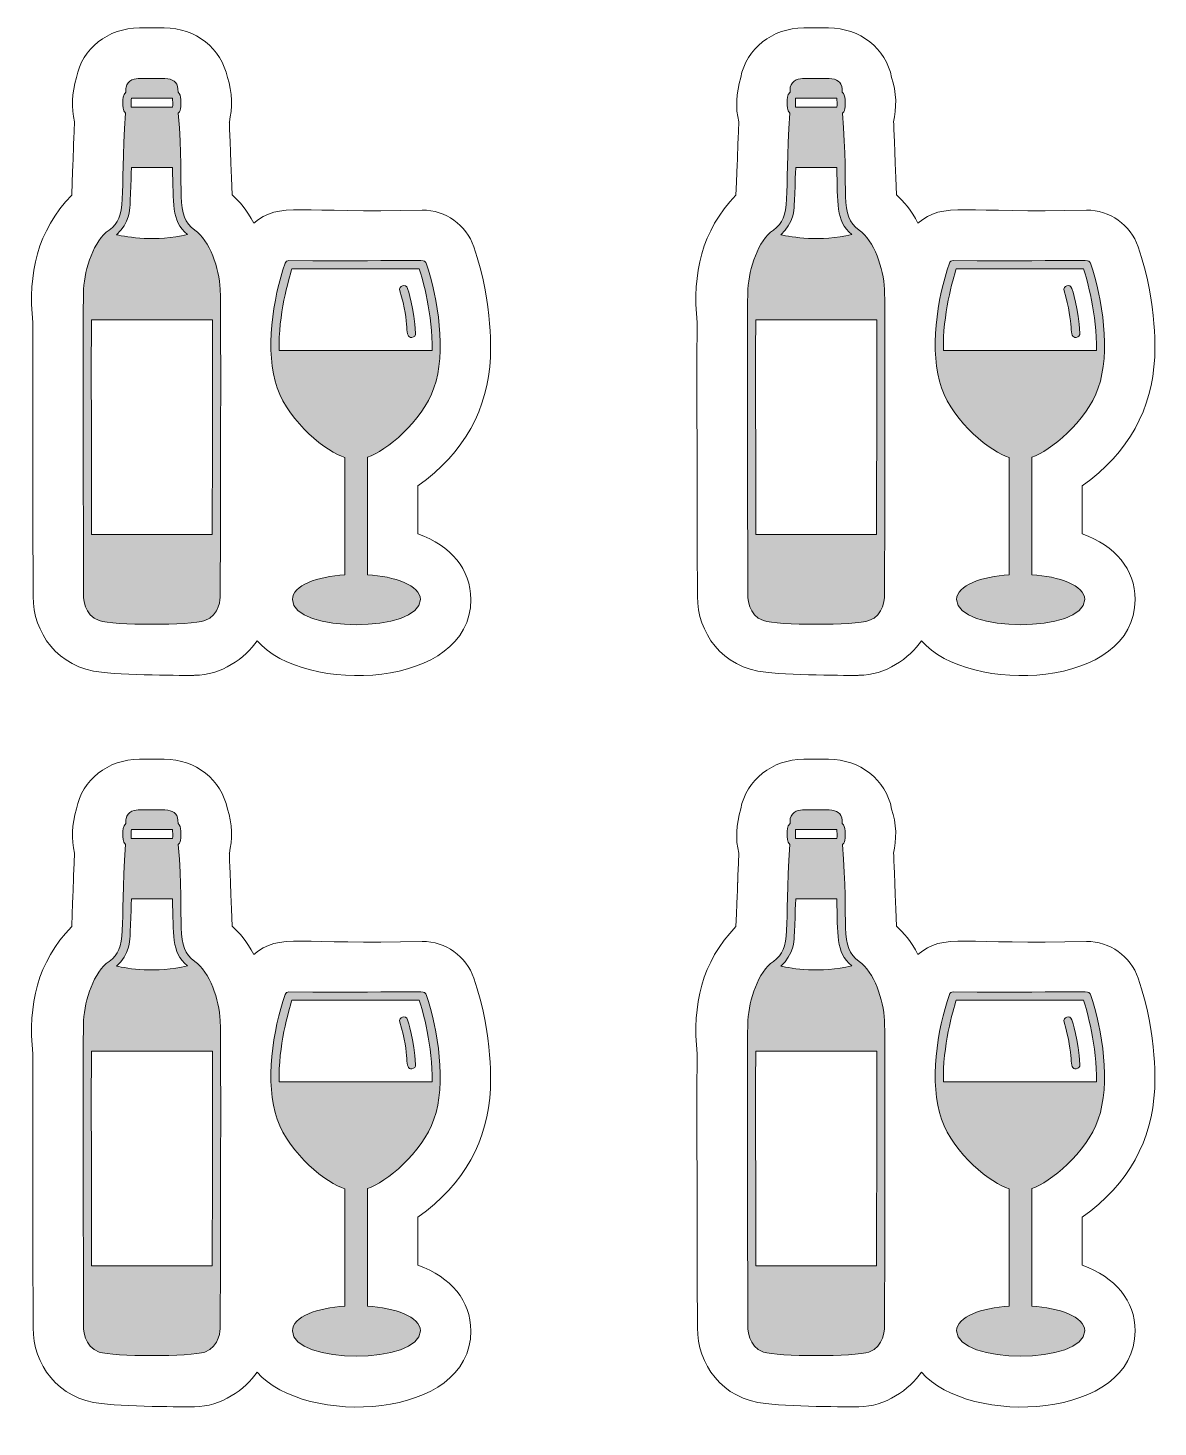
# Model space of a CAD drawing. Header units: inches. Extents: x -26 to -12.9, y -15.4 to -9.4.
# Drawn here: x -15.79 to -12.913, y -13.2 to -9.639 of the extents above; entities that cross this region are included whole.
import ezdxf

# ---------------------------------------------------------------- set-up
doc = ezdxf.new("R2010")
doc.units = ezdxf.units.IN
doc.header["$MEASUREMENT"] = 0
doc.layers.add('_U+0421_U+043B_U+043E_U+0439 1', color=7, linetype='Continuous')

msp = doc.modelspace()

# ---------------------------------------------------------------- hatches: boundary and pattern name
at = {"layer": '_U+0421_U+043B_U+043E_U+0439 1', "true_color": 0xffffff}
h = msp.add_hatch(color=7, dxfattribs=at)
h.dxf.hatch_style = 2
edge = h.paths.add_edge_path()
edge.add_spline(control_points=[(-15.6282, -10.9281), (-15.6286, -10.7625), (-15.6291, -10.5089), (-15.6286, -10.3813), (-15.6286, -10.3813), (-15.3206, -10.3813), (-15.3206, -10.3813), (-15.3206, -10.4026), (-15.3198, -10.4678), (-15.321, -10.9281), (-15.321, -10.9281), (-15.6282, -10.9281), (-15.6282, -10.9281)], knot_values=[0, 0, 0, 0, 1, 1, 1, 2, 2, 2, 3, 3, 3, 4, 4, 4, 4], degree=3, periodic=1)
edge = h.paths.add_edge_path()
edge.add_spline(control_points=[(-15.5274, -9.8398), (-15.528, -9.8368), (-15.5276, -9.8191), (-15.5269, -9.8173), (-15.5269, -9.8173), (-15.4223, -9.8173), (-15.4223, -9.8173), (-15.4216, -9.8191), (-15.4211, -9.8367), (-15.4218, -9.8398), (-15.4218, -9.8398), (-15.5274, -9.8398), (-15.5274, -9.8398)], knot_values=[0, 0, 0, 0, 1, 1, 1, 2, 2, 2, 3, 3, 3, 4, 4, 4, 4], degree=3, periodic=1)
edge = h.paths.add_edge_path()
edge.add_spline(control_points=[(-15.3006, -10.3034), (-15.3034, -10.2505), (-15.327, -10.1797), (-15.3653, -10.1529), (-15.4175, -10.1162), (-15.391, -10.0607), (-15.4073, -9.8556), (-15.3985, -9.8475), (-15.4009, -9.8317), (-15.4009, -9.821), (-15.4009, -9.8116), (-15.4042, -9.8055), (-15.408, -9.8017), (-15.4061, -9.7558), (-15.4482, -9.7691), (-15.5044, -9.7671), (-15.5163, -9.7664), (-15.537, -9.7705), (-15.5405, -9.7893), (-15.5413, -9.793), (-15.5413, -9.7978), (-15.5411, -9.8017), (-15.549, -9.8094), (-15.5481, -9.8194), (-15.5484, -9.8276), (-15.5487, -9.8364), (-15.5491, -9.8487), (-15.5419, -9.8555), (-15.5571, -10.0762), (-15.5341, -10.1179), (-15.5837, -10.1529), (-15.6221, -10.1797), (-15.6457, -10.2505), (-15.6485, -10.3034), (-15.651, -10.3507), (-15.6486, -11.056), (-15.6485, -11.086), (-15.6485, -11.0879), (-15.6481, -11.1338), (-15.609, -11.1472), (-15.5914, -11.1533), (-15.5329, -11.1564), (-15.4745, -11.1564), (-15.4161, -11.1564), (-15.3577, -11.1533), (-15.3402, -11.1472), (-15.301, -11.1338), (-15.3006, -11.0879), (-15.3006, -11.086), (-15.3006, -11.086), (-15.3003, -11.0209), (-15.3002, -10.9281), (-15.3, -10.8858), (-15.2984, -10.3438), (-15.3006, -10.3034)], knot_values=[0, 0, 0, 0, 0.013889, 0.013889, 0.013889, 0.027778, 0.027778, 0.027778, 0.041667, 0.041667, 0.041667, 0.055556, 0.055556, 0.055556, 0.069444, 0.069444, 0.069444, 0.083333, 0.083333, 0.083333, 0.097222, 0.097222, 0.097222, 0.111111, 0.111111, 0.111111, 0.125, 0.125, 0.125, 0.138889, 0.138889, 0.138889, 0.152778, 0.152778, 0.152778, 0.166667, 0.166667, 0.166667, 0.180556, 0.180556, 0.180556, 0.194444, 0.194444, 0.194444, 0.208333, 0.208333, 0.208333, 0.222222, 0.222222, 0.222222, 0.236111, 0.236111, 0.236111, 0.25, 0.25, 0.25, 0.25], degree=3, periodic=0)
edge.add_line((-15.3006, -10.3034), (-15.3006, -10.3034))
edge = h.paths.add_edge_path()
edge.add_spline(control_points=[(-15.5305, -10.0943), (-15.5305, -10.0929), (-15.5264, -9.9869), (-15.5267, -9.9936), (-15.5267, -9.9936), (-15.4224, -9.9936), (-15.4224, -9.9936), (-15.4188, -10.0846), (-15.4264, -10.1287), (-15.3842, -10.1645), (-15.4645, -10.1837), (-15.5367, -10.1712), (-15.565, -10.1647), (-15.5317, -10.1364), (-15.5305, -10.096), (-15.5305, -10.0943)], knot_values=[0, 0, 0, 0, 0.013889, 0.013889, 0.013889, 0.027778, 0.027778, 0.027778, 0.041667, 0.041667, 0.041667, 0.055556, 0.055556, 0.055556, 0.069444, 0.069444, 0.069444, 0.069444], degree=3, periodic=0)
edge.add_line((-15.5305, -10.0943), (-15.5305, -10.0943))
edge = h.paths.add_edge_path()
edge.add_spline(control_points=[(-14.7763, -10.2375), (-14.7809, -10.2241), (-14.7785, -10.2334), (-15.1256, -10.2305), (-15.1301, -10.2305), (-15.134, -10.2334), (-15.1355, -10.2375), (-15.1661, -10.3256), (-15.1881, -10.4635), (-15.1554, -10.5549), (-15.124, -10.6437), (-15.0288, -10.7184), (-14.9831, -10.7318), (-14.9831, -10.7318), (-14.9831, -11.0303), (-14.9831, -11.0303), (-15.0523, -11.0351), (-15.1169, -11.0569), (-15.1169, -11.0936), (-15.1169, -11.1789), (-14.791, -11.1789), (-14.791, -11.0936), (-14.791, -11.0568), (-14.8563, -11.0349), (-14.9259, -11.0302), (-14.9259, -11.0302), (-14.9259, -10.731), (-14.9259, -10.731), (-14.8784, -10.7155), (-14.7869, -10.641), (-14.7565, -10.5549), (-14.7245, -10.4651), (-14.7453, -10.3265), (-14.7763, -10.2375)], knot_values=[0, 0, 0, 0, 0.013889, 0.013889, 0.013889, 0.027778, 0.027778, 0.027778, 0.041667, 0.041667, 0.041667, 0.055556, 0.055556, 0.055556, 0.069444, 0.069444, 0.069444, 0.083333, 0.083333, 0.083333, 0.097222, 0.097222, 0.097222, 0.111111, 0.111111, 0.111111, 0.125, 0.125, 0.125, 0.138889, 0.138889, 0.138889, 0.152778, 0.152778, 0.152778, 0.152778], degree=3, periodic=0)
edge.add_line((-14.7763, -10.2375), (-14.7763, -10.2375))
edge = h.paths.add_edge_path()
edge.add_spline(control_points=[(-15.1181, -10.2514), (-15.1181, -10.2514), (-14.7937, -10.2514), (-14.7937, -10.2514), (-14.7856, -10.2771), (-14.7587, -10.3697), (-14.7613, -10.4592), (-14.7613, -10.4592), (-15.1506, -10.4592), (-15.1506, -10.4592), (-15.153, -10.3697), (-15.1262, -10.2771), (-15.1181, -10.2514)], knot_values=[0, 0, 0, 0, 0.013889, 0.013889, 0.013889, 0.027778, 0.027778, 0.027778, 0.041667, 0.041667, 0.041667, 0.055556, 0.055556, 0.055556, 0.055556], degree=3, periodic=0)
edge.add_line((-15.1181, -10.2514), (-15.1181, -10.2514))
edge = h.paths.add_edge_path()
edge.add_spline(control_points=[(-14.8127, -10.4262), (-14.8336, -10.4279), (-14.8161, -10.3945), (-14.8435, -10.3076), (-14.8476, -10.2944), (-14.8278, -10.2882), (-14.8236, -10.3013), (-14.823, -10.3035), (-14.8072, -10.354), (-14.803, -10.4151), (-14.8026, -10.4208), (-14.8069, -10.4258), (-14.8127, -10.4262)], knot_values=[0, 0, 0, 0, 0.013889, 0.013889, 0.013889, 0.027778, 0.027778, 0.027778, 0.041667, 0.041667, 0.041667, 0.055556, 0.055556, 0.055556, 0.055556], degree=3, periodic=0)
edge.add_line((-14.8127, -10.4262), (-14.8127, -10.4262))
h = msp.add_hatch(color=7, dxfattribs=at)
h.dxf.hatch_style = 2
edge = h.paths.add_edge_path()
edge.add_spline(control_points=[(-13.9368, -10.9281), (-13.9372, -10.7625), (-13.9377, -10.5089), (-13.9372, -10.3813), (-13.9372, -10.3813), (-13.6292, -10.3813), (-13.6292, -10.3813), (-13.6292, -10.4026), (-13.6284, -10.4678), (-13.6296, -10.9281), (-13.6296, -10.9281), (-13.9368, -10.9281), (-13.9368, -10.9281)], knot_values=[0, 0, 0, 0, 1, 1, 1, 2, 2, 2, 3, 3, 3, 4, 4, 4, 4], degree=3, periodic=1)
edge = h.paths.add_edge_path()
edge.add_spline(control_points=[(-13.836, -9.8398), (-13.8366, -9.8368), (-13.8362, -9.8191), (-13.8355, -9.8173), (-13.8355, -9.8173), (-13.7309, -9.8173), (-13.7309, -9.8173), (-13.7302, -9.8191), (-13.7298, -9.8367), (-13.7304, -9.8398), (-13.7304, -9.8398), (-13.836, -9.8398), (-13.836, -9.8398)], knot_values=[0, 0, 0, 0, 1, 1, 1, 2, 2, 2, 3, 3, 3, 4, 4, 4, 4], degree=3, periodic=1)
edge = h.paths.add_edge_path()
edge.add_spline(control_points=[(-13.6092, -10.3034), (-13.612, -10.2505), (-13.6356, -10.1797), (-13.6739, -10.1529), (-13.7261, -10.1162), (-13.6996, -10.0607), (-13.7159, -9.8556), (-13.7072, -9.8475), (-13.7095, -9.8317), (-13.7095, -9.821), (-13.7095, -9.8116), (-13.7128, -9.8055), (-13.7167, -9.8017), (-13.7148, -9.7558), (-13.7569, -9.7691), (-13.8131, -9.7671), (-13.8249, -9.7664), (-13.8457, -9.7705), (-13.8492, -9.7893), (-13.8499, -9.793), (-13.8499, -9.7978), (-13.8497, -9.8017), (-13.8576, -9.8094), (-13.8567, -9.8194), (-13.857, -9.8276), (-13.8573, -9.8364), (-13.8578, -9.8487), (-13.8505, -9.8555), (-13.8658, -10.0762), (-13.8428, -10.1179), (-13.8923, -10.1529), (-13.9307, -10.1797), (-13.9544, -10.2505), (-13.9571, -10.3034), (-13.9596, -10.3507), (-13.9573, -11.056), (-13.9572, -11.086), (-13.9572, -11.0879), (-13.9567, -11.1338), (-13.9176, -11.1472), (-13.9, -11.1533), (-13.8415, -11.1564), (-13.7831, -11.1564), (-13.7247, -11.1564), (-13.6663, -11.1533), (-13.6488, -11.1472), (-13.6097, -11.1338), (-13.6092, -11.0879), (-13.6092, -11.086), (-13.6092, -11.086), (-13.6089, -11.0209), (-13.6088, -10.9281), (-13.6087, -10.8858), (-13.6071, -10.3438), (-13.6092, -10.3034)], knot_values=[0, 0, 0, 0, 0.013889, 0.013889, 0.013889, 0.027778, 0.027778, 0.027778, 0.041667, 0.041667, 0.041667, 0.055556, 0.055556, 0.055556, 0.069444, 0.069444, 0.069444, 0.083333, 0.083333, 0.083333, 0.097222, 0.097222, 0.097222, 0.111111, 0.111111, 0.111111, 0.125, 0.125, 0.125, 0.138889, 0.138889, 0.138889, 0.152778, 0.152778, 0.152778, 0.166667, 0.166667, 0.166667, 0.180556, 0.180556, 0.180556, 0.194444, 0.194444, 0.194444, 0.208333, 0.208333, 0.208333, 0.222222, 0.222222, 0.222222, 0.236111, 0.236111, 0.236111, 0.25, 0.25, 0.25, 0.25], degree=3, periodic=0)
edge.add_line((-13.6092, -10.3034), (-13.6092, -10.3034))
edge = h.paths.add_edge_path()
edge.add_spline(control_points=[(-13.8391, -10.0943), (-13.8391, -10.0929), (-13.835, -9.9869), (-13.8353, -9.9936), (-13.8353, -9.9936), (-13.731, -9.9936), (-13.731, -9.9936), (-13.7275, -10.0846), (-13.735, -10.1287), (-13.6928, -10.1645), (-13.7731, -10.1837), (-13.8453, -10.1712), (-13.8736, -10.1647), (-13.8403, -10.1364), (-13.8392, -10.096), (-13.8391, -10.0943)], knot_values=[0, 0, 0, 0, 0.013889, 0.013889, 0.013889, 0.027778, 0.027778, 0.027778, 0.041667, 0.041667, 0.041667, 0.055556, 0.055556, 0.055556, 0.069444, 0.069444, 0.069444, 0.069444], degree=3, periodic=0)
edge.add_line((-13.8391, -10.0943), (-13.8391, -10.0943))
edge = h.paths.add_edge_path()
edge.add_spline(control_points=[(-13.0849, -10.2375), (-13.0895, -10.2241), (-13.0872, -10.2334), (-13.4342, -10.2305), (-13.4387, -10.2305), (-13.4426, -10.2334), (-13.4441, -10.2375), (-13.4747, -10.3256), (-13.4967, -10.4635), (-13.464, -10.5549), (-13.4326, -10.6437), (-13.3374, -10.7184), (-13.2917, -10.7318), (-13.2917, -10.7318), (-13.2917, -11.0303), (-13.2917, -11.0303), (-13.3609, -11.0351), (-13.4256, -11.0569), (-13.4256, -11.0936), (-13.4256, -11.1789), (-13.0996, -11.1789), (-13.0996, -11.0936), (-13.0996, -11.0568), (-13.1649, -11.0349), (-13.2345, -11.0302), (-13.2345, -11.0302), (-13.2345, -10.731), (-13.2345, -10.731), (-13.187, -10.7155), (-13.0956, -10.641), (-13.0651, -10.5549), (-13.0332, -10.4651), (-13.0539, -10.3265), (-13.0849, -10.2375)], knot_values=[0, 0, 0, 0, 0.013889, 0.013889, 0.013889, 0.027778, 0.027778, 0.027778, 0.041667, 0.041667, 0.041667, 0.055556, 0.055556, 0.055556, 0.069444, 0.069444, 0.069444, 0.083333, 0.083333, 0.083333, 0.097222, 0.097222, 0.097222, 0.111111, 0.111111, 0.111111, 0.125, 0.125, 0.125, 0.138889, 0.138889, 0.138889, 0.152778, 0.152778, 0.152778, 0.152778], degree=3, periodic=0)
edge.add_line((-13.0849, -10.2375), (-13.0849, -10.2375))
edge = h.paths.add_edge_path()
edge.add_spline(control_points=[(-13.4267, -10.2514), (-13.4267, -10.2514), (-13.1023, -10.2514), (-13.1023, -10.2514), (-13.0942, -10.2771), (-13.0673, -10.3697), (-13.0699, -10.4592), (-13.0699, -10.4592), (-13.4592, -10.4592), (-13.4592, -10.4592), (-13.4616, -10.3697), (-13.4348, -10.2771), (-13.4267, -10.2514)], knot_values=[0, 0, 0, 0, 0.013889, 0.013889, 0.013889, 0.027778, 0.027778, 0.027778, 0.041667, 0.041667, 0.041667, 0.055556, 0.055556, 0.055556, 0.055556], degree=3, periodic=0)
edge.add_line((-13.4267, -10.2514), (-13.4267, -10.2514))
edge = h.paths.add_edge_path()
edge.add_spline(control_points=[(-13.1213, -10.4262), (-13.1423, -10.4279), (-13.1247, -10.3945), (-13.1521, -10.3076), (-13.1563, -10.2944), (-13.1364, -10.2882), (-13.1322, -10.3013), (-13.1316, -10.3035), (-13.1158, -10.354), (-13.1116, -10.4151), (-13.1112, -10.4208), (-13.1155, -10.4258), (-13.1213, -10.4262)], knot_values=[0, 0, 0, 0, 0.013889, 0.013889, 0.013889, 0.027778, 0.027778, 0.027778, 0.041667, 0.041667, 0.041667, 0.055556, 0.055556, 0.055556, 0.055556], degree=3, periodic=0)
edge.add_line((-13.1213, -10.4262), (-13.1213, -10.4262))
h = msp.add_hatch(color=7, dxfattribs=at)
h.dxf.hatch_style = 2
edge = h.paths.add_edge_path()
edge.add_spline(control_points=[(-15.6282, -12.7898), (-15.6286, -12.6242), (-15.6291, -12.3706), (-15.6286, -12.243), (-15.6286, -12.243), (-15.3206, -12.243), (-15.3206, -12.243), (-15.3206, -12.2643), (-15.3198, -12.3295), (-15.321, -12.7898), (-15.321, -12.7898), (-15.6282, -12.7898), (-15.6282, -12.7898)], knot_values=[0, 0, 0, 0, 1, 1, 1, 2, 2, 2, 3, 3, 3, 4, 4, 4, 4], degree=3, periodic=1)
edge = h.paths.add_edge_path()
edge.add_spline(control_points=[(-15.5274, -11.7015), (-15.528, -11.6985), (-15.5276, -11.6808), (-15.5269, -11.679), (-15.5269, -11.679), (-15.4223, -11.679), (-15.4223, -11.679), (-15.4216, -11.6808), (-15.4211, -11.6984), (-15.4218, -11.7015), (-15.4218, -11.7015), (-15.5274, -11.7015), (-15.5274, -11.7015)], knot_values=[0, 0, 0, 0, 1, 1, 1, 2, 2, 2, 3, 3, 3, 4, 4, 4, 4], degree=3, periodic=1)
edge = h.paths.add_edge_path()
edge.add_spline(control_points=[(-15.3006, -12.1651), (-15.3034, -12.1122), (-15.327, -12.0414), (-15.3653, -12.0146), (-15.4175, -11.9779), (-15.391, -11.9224), (-15.4073, -11.7173), (-15.3985, -11.7092), (-15.4009, -11.6934), (-15.4009, -11.6828), (-15.4009, -11.6733), (-15.4042, -11.6672), (-15.408, -11.6634), (-15.4061, -11.6175), (-15.4482, -11.6308), (-15.5044, -11.6288), (-15.5163, -11.6281), (-15.537, -11.6322), (-15.5405, -11.651), (-15.5413, -11.6547), (-15.5413, -11.6595), (-15.5411, -11.6634), (-15.549, -11.6711), (-15.5481, -11.6811), (-15.5484, -11.6893), (-15.5487, -11.6981), (-15.5491, -11.7104), (-15.5419, -11.7172), (-15.5571, -11.9379), (-15.5341, -11.9796), (-15.5837, -12.0146), (-15.6221, -12.0414), (-15.6457, -12.1122), (-15.6485, -12.1651), (-15.651, -12.2124), (-15.6486, -12.9177), (-15.6485, -12.9477), (-15.6485, -12.9496), (-15.6481, -12.9955), (-15.609, -13.0089), (-15.5914, -13.015), (-15.5329, -13.0181), (-15.4745, -13.0181), (-15.4161, -13.0181), (-15.3577, -13.015), (-15.3402, -13.0089), (-15.301, -12.9955), (-15.3006, -12.9496), (-15.3006, -12.9477), (-15.3006, -12.9477), (-15.3003, -12.8826), (-15.3002, -12.7898), (-15.3, -12.7475), (-15.2984, -12.2055), (-15.3006, -12.1651)], knot_values=[0, 0, 0, 0, 0.013889, 0.013889, 0.013889, 0.027778, 0.027778, 0.027778, 0.041667, 0.041667, 0.041667, 0.055556, 0.055556, 0.055556, 0.069444, 0.069444, 0.069444, 0.083333, 0.083333, 0.083333, 0.097222, 0.097222, 0.097222, 0.111111, 0.111111, 0.111111, 0.125, 0.125, 0.125, 0.138889, 0.138889, 0.138889, 0.152778, 0.152778, 0.152778, 0.166667, 0.166667, 0.166667, 0.180556, 0.180556, 0.180556, 0.194444, 0.194444, 0.194444, 0.208333, 0.208333, 0.208333, 0.222222, 0.222222, 0.222222, 0.236111, 0.236111, 0.236111, 0.25, 0.25, 0.25, 0.25], degree=3, periodic=0)
edge.add_line((-15.3006, -12.1651), (-15.3006, -12.1651))
edge = h.paths.add_edge_path()
edge.add_spline(control_points=[(-15.5305, -11.956), (-15.5305, -11.9546), (-15.5264, -11.8486), (-15.5267, -11.8553), (-15.5267, -11.8553), (-15.4224, -11.8553), (-15.4224, -11.8553), (-15.4188, -11.9463), (-15.4264, -11.9904), (-15.3842, -12.0262), (-15.4645, -12.0454), (-15.5367, -12.0329), (-15.565, -12.0264), (-15.5317, -11.9981), (-15.5305, -11.9577), (-15.5305, -11.956)], knot_values=[0, 0, 0, 0, 0.013889, 0.013889, 0.013889, 0.027778, 0.027778, 0.027778, 0.041667, 0.041667, 0.041667, 0.055556, 0.055556, 0.055556, 0.069444, 0.069444, 0.069444, 0.069444], degree=3, periodic=0)
edge.add_line((-15.5305, -11.956), (-15.5305, -11.956))
edge = h.paths.add_edge_path()
edge.add_spline(control_points=[(-14.7763, -12.0992), (-14.7809, -12.0858), (-14.7785, -12.0951), (-15.1256, -12.0922), (-15.1301, -12.0922), (-15.134, -12.0951), (-15.1355, -12.0992), (-15.1661, -12.1873), (-15.1881, -12.3252), (-15.1554, -12.4166), (-15.124, -12.5054), (-15.0288, -12.5802), (-14.9831, -12.5935), (-14.9831, -12.5935), (-14.9831, -12.892), (-14.9831, -12.892), (-15.0523, -12.8968), (-15.1169, -12.9186), (-15.1169, -12.9553), (-15.1169, -13.0406), (-14.791, -13.0406), (-14.791, -12.9553), (-14.791, -12.9185), (-14.8563, -12.8966), (-14.9259, -12.8919), (-14.9259, -12.8919), (-14.9259, -12.5927), (-14.9259, -12.5927), (-14.8784, -12.5772), (-14.7869, -12.5027), (-14.7565, -12.4166), (-14.7245, -12.3268), (-14.7453, -12.1882), (-14.7763, -12.0992)], knot_values=[0, 0, 0, 0, 0.013889, 0.013889, 0.013889, 0.027778, 0.027778, 0.027778, 0.041667, 0.041667, 0.041667, 0.055556, 0.055556, 0.055556, 0.069444, 0.069444, 0.069444, 0.083333, 0.083333, 0.083333, 0.097222, 0.097222, 0.097222, 0.111111, 0.111111, 0.111111, 0.125, 0.125, 0.125, 0.138889, 0.138889, 0.138889, 0.152778, 0.152778, 0.152778, 0.152778], degree=3, periodic=0)
edge.add_line((-14.7763, -12.0992), (-14.7763, -12.0992))
edge = h.paths.add_edge_path()
edge.add_spline(control_points=[(-15.1181, -12.1131), (-15.1181, -12.1131), (-14.7937, -12.1131), (-14.7937, -12.1131), (-14.7856, -12.1388), (-14.7587, -12.2314), (-14.7613, -12.3209), (-14.7613, -12.3209), (-15.1506, -12.3209), (-15.1506, -12.3209), (-15.153, -12.2314), (-15.1262, -12.1388), (-15.1181, -12.1131)], knot_values=[0, 0, 0, 0, 0.013889, 0.013889, 0.013889, 0.027778, 0.027778, 0.027778, 0.041667, 0.041667, 0.041667, 0.055556, 0.055556, 0.055556, 0.055556], degree=3, periodic=0)
edge.add_line((-15.1181, -12.1131), (-15.1181, -12.1131))
edge = h.paths.add_edge_path()
edge.add_spline(control_points=[(-14.8127, -12.2879), (-14.8336, -12.2896), (-14.8161, -12.2562), (-14.8435, -12.1693), (-14.8476, -12.1561), (-14.8278, -12.1499), (-14.8236, -12.163), (-14.823, -12.1652), (-14.8072, -12.2157), (-14.803, -12.2768), (-14.8026, -12.2825), (-14.8069, -12.2875), (-14.8127, -12.2879)], knot_values=[0, 0, 0, 0, 0.013889, 0.013889, 0.013889, 0.027778, 0.027778, 0.027778, 0.041667, 0.041667, 0.041667, 0.055556, 0.055556, 0.055556, 0.055556], degree=3, periodic=0)
edge.add_line((-14.8127, -12.2879), (-14.8127, -12.2879))
h = msp.add_hatch(color=7, dxfattribs=at)
h.dxf.hatch_style = 2
edge = h.paths.add_edge_path()
edge.add_spline(control_points=[(-13.9368, -12.7898), (-13.9372, -12.6242), (-13.9377, -12.3706), (-13.9372, -12.243), (-13.9372, -12.243), (-13.6292, -12.243), (-13.6292, -12.243), (-13.6292, -12.2643), (-13.6284, -12.3295), (-13.6296, -12.7898), (-13.6296, -12.7898), (-13.9368, -12.7898), (-13.9368, -12.7898)], knot_values=[0, 0, 0, 0, 1, 1, 1, 2, 2, 2, 3, 3, 3, 4, 4, 4, 4], degree=3, periodic=1)
edge = h.paths.add_edge_path()
edge.add_spline(control_points=[(-13.836, -11.7015), (-13.8366, -11.6985), (-13.8362, -11.6808), (-13.8355, -11.679), (-13.8355, -11.679), (-13.7309, -11.679), (-13.7309, -11.679), (-13.7302, -11.6808), (-13.7298, -11.6984), (-13.7304, -11.7015), (-13.7304, -11.7015), (-13.836, -11.7015), (-13.836, -11.7015)], knot_values=[0, 0, 0, 0, 1, 1, 1, 2, 2, 2, 3, 3, 3, 4, 4, 4, 4], degree=3, periodic=1)
edge = h.paths.add_edge_path()
edge.add_spline(control_points=[(-13.6092, -12.1651), (-13.612, -12.1122), (-13.6356, -12.0414), (-13.6739, -12.0146), (-13.7261, -11.9779), (-13.6996, -11.9224), (-13.7159, -11.7173), (-13.7072, -11.7092), (-13.7095, -11.6934), (-13.7095, -11.6828), (-13.7095, -11.6733), (-13.7128, -11.6672), (-13.7167, -11.6634), (-13.7148, -11.6175), (-13.7569, -11.6308), (-13.8131, -11.6288), (-13.8249, -11.6281), (-13.8457, -11.6322), (-13.8492, -11.651), (-13.8499, -11.6547), (-13.8499, -11.6595), (-13.8497, -11.6634), (-13.8576, -11.6711), (-13.8567, -11.6811), (-13.857, -11.6893), (-13.8573, -11.6981), (-13.8578, -11.7104), (-13.8505, -11.7172), (-13.8658, -11.9379), (-13.8428, -11.9796), (-13.8923, -12.0146), (-13.9307, -12.0414), (-13.9544, -12.1122), (-13.9571, -12.1651), (-13.9596, -12.2124), (-13.9573, -12.9177), (-13.9572, -12.9477), (-13.9572, -12.9496), (-13.9567, -12.9955), (-13.9176, -13.0089), (-13.9, -13.015), (-13.8415, -13.0181), (-13.7831, -13.0181), (-13.7247, -13.0181), (-13.6663, -13.015), (-13.6488, -13.0089), (-13.6097, -12.9955), (-13.6092, -12.9496), (-13.6092, -12.9477), (-13.6092, -12.9477), (-13.6089, -12.8826), (-13.6088, -12.7898), (-13.6087, -12.7475), (-13.6071, -12.2055), (-13.6092, -12.1651)], knot_values=[0, 0, 0, 0, 0.013889, 0.013889, 0.013889, 0.027778, 0.027778, 0.027778, 0.041667, 0.041667, 0.041667, 0.055556, 0.055556, 0.055556, 0.069444, 0.069444, 0.069444, 0.083333, 0.083333, 0.083333, 0.097222, 0.097222, 0.097222, 0.111111, 0.111111, 0.111111, 0.125, 0.125, 0.125, 0.138889, 0.138889, 0.138889, 0.152778, 0.152778, 0.152778, 0.166667, 0.166667, 0.166667, 0.180556, 0.180556, 0.180556, 0.194444, 0.194444, 0.194444, 0.208333, 0.208333, 0.208333, 0.222222, 0.222222, 0.222222, 0.236111, 0.236111, 0.236111, 0.25, 0.25, 0.25, 0.25], degree=3, periodic=0)
edge.add_line((-13.6092, -12.1651), (-13.6092, -12.1651))
edge = h.paths.add_edge_path()
edge.add_spline(control_points=[(-13.8391, -11.956), (-13.8391, -11.9546), (-13.835, -11.8486), (-13.8353, -11.8553), (-13.8353, -11.8553), (-13.731, -11.8553), (-13.731, -11.8553), (-13.7275, -11.9463), (-13.735, -11.9904), (-13.6928, -12.0262), (-13.7731, -12.0454), (-13.8453, -12.0329), (-13.8736, -12.0264), (-13.8403, -11.9981), (-13.8392, -11.9577), (-13.8391, -11.956)], knot_values=[0, 0, 0, 0, 0.013889, 0.013889, 0.013889, 0.027778, 0.027778, 0.027778, 0.041667, 0.041667, 0.041667, 0.055556, 0.055556, 0.055556, 0.069444, 0.069444, 0.069444, 0.069444], degree=3, periodic=0)
edge.add_line((-13.8391, -11.956), (-13.8391, -11.956))
edge = h.paths.add_edge_path()
edge.add_spline(control_points=[(-13.0849, -12.0992), (-13.0895, -12.0858), (-13.0872, -12.0951), (-13.4342, -12.0922), (-13.4387, -12.0922), (-13.4426, -12.0951), (-13.4441, -12.0992), (-13.4747, -12.1873), (-13.4967, -12.3252), (-13.464, -12.4166), (-13.4326, -12.5054), (-13.3374, -12.5802), (-13.2917, -12.5935), (-13.2917, -12.5935), (-13.2917, -12.892), (-13.2917, -12.892), (-13.3609, -12.8968), (-13.4256, -12.9186), (-13.4256, -12.9553), (-13.4256, -13.0406), (-13.0996, -13.0406), (-13.0996, -12.9553), (-13.0996, -12.9185), (-13.1649, -12.8966), (-13.2345, -12.8919), (-13.2345, -12.8919), (-13.2345, -12.5927), (-13.2345, -12.5927), (-13.187, -12.5772), (-13.0956, -12.5027), (-13.0651, -12.4166), (-13.0332, -12.3268), (-13.0539, -12.1882), (-13.0849, -12.0992)], knot_values=[0, 0, 0, 0, 0.013889, 0.013889, 0.013889, 0.027778, 0.027778, 0.027778, 0.041667, 0.041667, 0.041667, 0.055556, 0.055556, 0.055556, 0.069444, 0.069444, 0.069444, 0.083333, 0.083333, 0.083333, 0.097222, 0.097222, 0.097222, 0.111111, 0.111111, 0.111111, 0.125, 0.125, 0.125, 0.138889, 0.138889, 0.138889, 0.152778, 0.152778, 0.152778, 0.152778], degree=3, periodic=0)
edge.add_line((-13.0849, -12.0992), (-13.0849, -12.0992))
edge = h.paths.add_edge_path()
edge.add_spline(control_points=[(-13.4267, -12.1131), (-13.4267, -12.1131), (-13.1023, -12.1131), (-13.1023, -12.1131), (-13.0942, -12.1388), (-13.0673, -12.2314), (-13.0699, -12.3209), (-13.0699, -12.3209), (-13.4592, -12.3209), (-13.4592, -12.3209), (-13.4616, -12.2314), (-13.4348, -12.1388), (-13.4267, -12.1131)], knot_values=[0, 0, 0, 0, 0.013889, 0.013889, 0.013889, 0.027778, 0.027778, 0.027778, 0.041667, 0.041667, 0.041667, 0.055556, 0.055556, 0.055556, 0.055556], degree=3, periodic=0)
edge.add_line((-13.4267, -12.1131), (-13.4267, -12.1131))
edge = h.paths.add_edge_path()
edge.add_spline(control_points=[(-13.1213, -12.2879), (-13.1423, -12.2896), (-13.1247, -12.2562), (-13.1521, -12.1693), (-13.1563, -12.1561), (-13.1364, -12.1499), (-13.1322, -12.163), (-13.1316, -12.1652), (-13.1158, -12.2157), (-13.1116, -12.2768), (-13.1112, -12.2825), (-13.1155, -12.2875), (-13.1213, -12.2879)], knot_values=[0, 0, 0, 0, 0.013889, 0.013889, 0.013889, 0.027778, 0.027778, 0.027778, 0.041667, 0.041667, 0.041667, 0.055556, 0.055556, 0.055556, 0.055556], degree=3, periodic=0)
edge.add_line((-13.1213, -12.2879), (-13.1213, -12.2879))

# ---------------------------------------------------------------- linework, layer by layer
at = {"layer": '_U+0421_U+043B_U+043E_U+0439 1', "color": 1, "lineweight": 9, "true_color": 0xff0000}
for points in [[(-14.6549, -10.1954), (-14.6743, -10.1396), (-14.7269, -10.1021), (-14.7861, -10.1021), (-15.098, -10.1115), (-15.1497, -10.0793), (-15.2154, -10.1351), (-15.2324, -10.1025), (-15.252, -10.0796), (-15.2703, -10.0636), (-15.2801, -9.8081), (-15.2767, -9.8962), (-15.2774, -9.8771), (-15.2698, -9.8458), (-15.2695, -9.8), (-15.2825, -9.765), (-15.2968, -9.6905), (-15.3627, -9.6385), (-15.443, -9.6385), (-15.443, -9.6385), (-15.5061, -9.6385), (-15.5061, -9.6385), (-15.5868, -9.6385), (-15.6529, -9.6909), (-15.6667, -9.7648), (-15.6781, -9.8058), (-15.6806, -9.841), (-15.6717, -9.8772), (-15.6773, -10.0254), (-15.6713, -9.8687), (-15.6788, -10.0641), (-15.7668, -10.1557), (-15.7901, -10.2626), (-15.7779, -10.3885), (-15.7781, -10.4477), (-15.7785, -10.6103), (-15.777, -11.086), (-15.777, -11.1759), (-15.7156, -11.2682), (-15.6028, -11.2783), (-15.5263, -11.2878), (-15.3645, -11.2864), (-15.3659, -11.2864), (-15.2985, -11.2864), (-15.2369, -11.243), (-15.2066, -11.1982), (-15.0865, -11.3381), (-14.6625, -11.3204), (-14.6625, -11.0936), (-14.6625, -11.0163), (-14.7126, -10.9572), (-14.7974, -10.9259), (-14.7974, -10.9259), (-14.7974, -10.8043), (-14.7974, -10.8043), (-14.6773, -10.7175), (-14.6196, -10.6094), (-14.6126, -10.4767), (-14.6125, -10.4767), (-14.6042, -10.3415), (-14.6549, -10.1954)], [(-12.9635, -10.1954), (-12.9829, -10.1396), (-13.0356, -10.1021), (-13.0947, -10.1021), (-13.4066, -10.1115), (-13.4583, -10.0793), (-13.5241, -10.1351), (-13.541, -10.1025), (-13.5607, -10.0796), (-13.5789, -10.0636), (-13.5887, -9.8081), (-13.5853, -9.8962), (-13.5861, -9.8771), (-13.5784, -9.8458), (-13.5781, -9.8), (-13.5911, -9.765), (-13.6054, -9.6905), (-13.6713, -9.6385), (-13.7516, -9.6385), (-13.7516, -9.6385), (-13.8148, -9.6385), (-13.8148, -9.6385), (-13.8954, -9.6385), (-13.9615, -9.6909), (-13.9753, -9.7648), (-13.9867, -9.8058), (-13.9892, -9.841), (-13.9803, -9.8772), (-13.9859, -10.0254), (-13.9799, -9.8687), (-13.9874, -10.0641), (-14.0754, -10.1557), (-14.0987, -10.2626), (-14.0865, -10.3885), (-14.0868, -10.4477), (-14.0872, -10.6103), (-14.0856, -11.086), (-14.0856, -11.1759), (-14.0243, -11.2682), (-13.9114, -11.2783), (-13.835, -11.2878), (-13.6731, -11.2864), (-13.6745, -11.2864), (-13.6072, -11.2864), (-13.5456, -11.243), (-13.5152, -11.1982), (-13.3951, -11.3381), (-12.9712, -11.3204), (-12.9712, -11.0936), (-12.9712, -11.0163), (-13.0212, -10.9572), (-13.106, -10.9259), (-13.106, -10.9259), (-13.106, -10.8043), (-13.106, -10.8043), (-12.9859, -10.7175), (-12.9282, -10.6094), (-12.9212, -10.4767), (-12.9212, -10.4767), (-12.9128, -10.3415), (-12.9635, -10.1954)], [(-14.6549, -12.0571), (-14.6743, -12.0013), (-14.7269, -11.9638), (-14.7861, -11.9638), (-15.098, -11.9732), (-15.1497, -11.941), (-15.2154, -11.9968), (-15.2324, -11.9642), (-15.252, -11.9413), (-15.2703, -11.9253), (-15.2801, -11.6698), (-15.2767, -11.7579), (-15.2774, -11.7389), (-15.2698, -11.7075), (-15.2695, -11.6617), (-15.2825, -11.6267), (-15.2968, -11.5522), (-15.3627, -11.5002), (-15.443, -11.5002), (-15.443, -11.5002), (-15.5061, -11.5002), (-15.5061, -11.5002), (-15.5868, -11.5002), (-15.6529, -11.5526), (-15.6667, -11.6265), (-15.6781, -11.6675), (-15.6806, -11.7027), (-15.6717, -11.7389), (-15.6773, -11.8871), (-15.6713, -11.7304), (-15.6788, -11.9258), (-15.7668, -12.0174), (-15.7901, -12.1243), (-15.7779, -12.2502), (-15.7781, -12.3094), (-15.7785, -12.472), (-15.777, -12.9477), (-15.777, -13.0376), (-15.7156, -13.1299), (-15.6028, -13.14), (-15.5263, -13.1495), (-15.3645, -13.1481), (-15.3659, -13.1481), (-15.2985, -13.1481), (-15.2369, -13.1047), (-15.2066, -13.0599), (-15.0865, -13.1999), (-14.6625, -13.1821), (-14.6625, -12.9553), (-14.6625, -12.878), (-14.7126, -12.8189), (-14.7974, -12.7876), (-14.7974, -12.7876), (-14.7974, -12.666), (-14.7974, -12.666), (-14.6773, -12.5792), (-14.6196, -12.4711), (-14.6126, -12.3384), (-14.6125, -12.3384), (-14.6042, -12.2032), (-14.6549, -12.0571)], [(-12.9635, -12.0571), (-12.9829, -12.0013), (-13.0356, -11.9638), (-13.0947, -11.9638), (-13.4066, -11.9732), (-13.4583, -11.941), (-13.5241, -11.9968), (-13.541, -11.9642), (-13.5607, -11.9413), (-13.5789, -11.9253), (-13.5887, -11.6698), (-13.5853, -11.7579), (-13.5861, -11.7389), (-13.5784, -11.7075), (-13.5781, -11.6617), (-13.5911, -11.6267), (-13.6054, -11.5522), (-13.6713, -11.5002), (-13.7516, -11.5002), (-13.7516, -11.5002), (-13.8148, -11.5002), (-13.8148, -11.5002), (-13.8954, -11.5002), (-13.9615, -11.5526), (-13.9753, -11.6265), (-13.9867, -11.6675), (-13.9892, -11.7027), (-13.9803, -11.7389), (-13.9859, -11.8871), (-13.9799, -11.7304), (-13.9874, -11.9258), (-14.0754, -12.0174), (-14.0987, -12.1243), (-14.0865, -12.2502), (-14.0868, -12.3094), (-14.0872, -12.472), (-14.0856, -12.9477), (-14.0856, -13.0376), (-14.0243, -13.1299), (-13.9114, -13.14), (-13.835, -13.1495), (-13.6731, -13.1481), (-13.6745, -13.1481), (-13.6072, -13.1481), (-13.5456, -13.1047), (-13.5152, -13.0599), (-13.3951, -13.1999), (-12.9712, -13.1821), (-12.9712, -12.9553), (-12.9712, -12.878), (-13.0212, -12.8189), (-13.106, -12.7876), (-13.106, -12.7876), (-13.106, -12.666), (-13.106, -12.666), (-12.9859, -12.5792), (-12.9282, -12.4711), (-12.9212, -12.3384), (-12.9212, -12.3384), (-12.9128, -12.2032), (-12.9635, -12.0571)]]:
    msp.add_open_spline(points, degree=3, knots=[0, 0, 0, 0, 1, 1, 1, 2, 2, 2, 3, 3, 3, 4, 4, 4, 5, 5, 5, 6, 6, 6, 7, 7, 7, 8, 8, 8, 9, 9, 9, 10, 10, 10, 11, 11, 11, 12, 12, 12, 13, 13, 13, 14, 14, 14, 15, 15, 15, 16, 16, 16, 17, 17, 17, 18, 18, 18, 19, 19, 19, 20, 20, 20, 20], dxfattribs=at)
at = {"layer": '_U+0421_U+043B_U+043E_U+0439 1', "lineweight": 0}
for points, knots in [([(-15.3006, -10.3034), (-15.3034, -10.2505), (-15.327, -10.1797), (-15.3653, -10.1529), (-15.4175, -10.1162), (-15.391, -10.0607), (-15.4073, -9.8556), (-15.3985, -9.8475), (-15.4009, -9.8317), (-15.4009, -9.821), (-15.4009, -9.8116), (-15.4042, -9.8055), (-15.408, -9.8017), (-15.4061, -9.7558), (-15.4482, -9.7691), (-15.5044, -9.7671), (-15.5163, -9.7664), (-15.537, -9.7705), (-15.5405, -9.7893), (-15.5413, -9.793), (-15.5413, -9.7978), (-15.5411, -9.8017), (-15.549, -9.8094), (-15.5481, -9.8194), (-15.5484, -9.8276), (-15.5487, -9.8364), (-15.5491, -9.8487), (-15.5419, -9.8555), (-15.5571, -10.0762), (-15.5341, -10.1179), (-15.5837, -10.1529), (-15.6221, -10.1797), (-15.6457, -10.2505), (-15.6485, -10.3034), (-15.651, -10.3507), (-15.6486, -11.056), (-15.6485, -11.086), (-15.6485, -11.0879), (-15.6481, -11.1338), (-15.609, -11.1472), (-15.5914, -11.1533), (-15.5329, -11.1564), (-15.4745, -11.1564), (-15.4161, -11.1564), (-15.3577, -11.1533), (-15.3402, -11.1472), (-15.301, -11.1338), (-15.3006, -11.0879), (-15.3006, -11.086), (-15.3006, -11.086), (-15.3003, -11.0209), (-15.3002, -10.9281), (-15.3, -10.8858), (-15.2984, -10.3438), (-15.3006, -10.3034)], [0, 0, 0, 0, 1, 1, 1, 2, 2, 2, 3, 3, 3, 4, 4, 4, 5, 5, 5, 6, 6, 6, 7, 7, 7, 8, 8, 8, 9, 9, 9, 10, 10, 10, 11, 11, 11, 12, 12, 12, 13, 13, 13, 14, 14, 14, 15, 15, 15, 16, 16, 16, 17, 17, 17, 18, 18, 18, 18]), ([(-13.6092, -10.3034), (-13.612, -10.2505), (-13.6356, -10.1797), (-13.6739, -10.1529), (-13.7261, -10.1162), (-13.6996, -10.0607), (-13.7159, -9.8556), (-13.7072, -9.8475), (-13.7095, -9.8317), (-13.7095, -9.821), (-13.7095, -9.8116), (-13.7128, -9.8055), (-13.7167, -9.8017), (-13.7148, -9.7558), (-13.7569, -9.7691), (-13.8131, -9.7671), (-13.8249, -9.7664), (-13.8457, -9.7705), (-13.8492, -9.7893), (-13.8499, -9.793), (-13.8499, -9.7978), (-13.8497, -9.8017), (-13.8576, -9.8094), (-13.8567, -9.8194), (-13.857, -9.8276), (-13.8573, -9.8364), (-13.8578, -9.8487), (-13.8505, -9.8555), (-13.8658, -10.0762), (-13.8428, -10.1179), (-13.8923, -10.1529), (-13.9307, -10.1797), (-13.9544, -10.2505), (-13.9571, -10.3034), (-13.9596, -10.3507), (-13.9573, -11.056), (-13.9572, -11.086), (-13.9572, -11.0879), (-13.9567, -11.1338), (-13.9176, -11.1472), (-13.9, -11.1533), (-13.8415, -11.1564), (-13.7831, -11.1564), (-13.7247, -11.1564), (-13.6663, -11.1533), (-13.6488, -11.1472), (-13.6097, -11.1338), (-13.6092, -11.0879), (-13.6092, -11.086), (-13.6092, -11.086), (-13.6089, -11.0209), (-13.6088, -10.9281), (-13.6087, -10.8858), (-13.6071, -10.3438), (-13.6092, -10.3034)], [0, 0, 0, 0, 1, 1, 1, 2, 2, 2, 3, 3, 3, 4, 4, 4, 5, 5, 5, 6, 6, 6, 7, 7, 7, 8, 8, 8, 9, 9, 9, 10, 10, 10, 11, 11, 11, 12, 12, 12, 13, 13, 13, 14, 14, 14, 15, 15, 15, 16, 16, 16, 17, 17, 17, 18, 18, 18, 18]), ([(-15.5274, -9.8398), (-15.528, -9.8368), (-15.5276, -9.8191), (-15.5269, -9.8173), (-15.5269, -9.8173), (-15.4223, -9.8173), (-15.4223, -9.8173), (-15.4216, -9.8191), (-15.4211, -9.8367), (-15.4218, -9.8398), (-15.4218, -9.8398), (-15.5274, -9.8398), (-15.5274, -9.8398)], [0, 0, 0, 0, 1, 1, 1, 2, 2, 2, 3, 3, 3, 4, 4, 4, 4]), ([(-13.836, -9.8398), (-13.8366, -9.8368), (-13.8362, -9.8191), (-13.8355, -9.8173), (-13.8355, -9.8173), (-13.7309, -9.8173), (-13.7309, -9.8173), (-13.7302, -9.8191), (-13.7298, -9.8367), (-13.7304, -9.8398), (-13.7304, -9.8398), (-13.836, -9.8398), (-13.836, -9.8398)], [0, 0, 0, 0, 1, 1, 1, 2, 2, 2, 3, 3, 3, 4, 4, 4, 4]), ([(-15.5305, -10.0943), (-15.5305, -10.0929), (-15.5264, -9.9869), (-15.5267, -9.9936), (-15.5267, -9.9936), (-15.4224, -9.9936), (-15.4224, -9.9936), (-15.4188, -10.0846), (-15.4264, -10.1287), (-15.3842, -10.1645), (-15.4645, -10.1837), (-15.5367, -10.1712), (-15.565, -10.1647), (-15.5317, -10.1364), (-15.5305, -10.096), (-15.5305, -10.0943)], [0, 0, 0, 0, 1, 1, 1, 2, 2, 2, 3, 3, 3, 4, 4, 4, 5, 5, 5, 5]), ([(-13.8391, -10.0943), (-13.8391, -10.0929), (-13.835, -9.9869), (-13.8353, -9.9936), (-13.8353, -9.9936), (-13.731, -9.9936), (-13.731, -9.9936), (-13.7275, -10.0846), (-13.735, -10.1287), (-13.6928, -10.1645), (-13.7731, -10.1837), (-13.8453, -10.1712), (-13.8736, -10.1647), (-13.8403, -10.1364), (-13.8392, -10.096), (-13.8391, -10.0943)], [0, 0, 0, 0, 1, 1, 1, 2, 2, 2, 3, 3, 3, 4, 4, 4, 5, 5, 5, 5]), ([(-14.7763, -10.2375), (-14.7809, -10.2241), (-14.7785, -10.2334), (-15.1256, -10.2305), (-15.1301, -10.2305), (-15.134, -10.2334), (-15.1355, -10.2375), (-15.1661, -10.3256), (-15.1881, -10.4635), (-15.1554, -10.5549), (-15.124, -10.6437), (-15.0288, -10.7184), (-14.9831, -10.7318), (-14.9831, -10.7318), (-14.9831, -11.0303), (-14.9831, -11.0303), (-15.0523, -11.0351), (-15.1169, -11.0569), (-15.1169, -11.0936), (-15.1169, -11.1789), (-14.791, -11.1789), (-14.791, -11.0936), (-14.791, -11.0568), (-14.8563, -11.0349), (-14.9259, -11.0302), (-14.9259, -11.0302), (-14.9259, -10.731), (-14.9259, -10.731), (-14.8784, -10.7155), (-14.7869, -10.641), (-14.7565, -10.5549), (-14.7245, -10.4651), (-14.7453, -10.3265), (-14.7763, -10.2375)], [0, 0, 0, 0, 1, 1, 1, 2, 2, 2, 3, 3, 3, 4, 4, 4, 5, 5, 5, 6, 6, 6, 7, 7, 7, 8, 8, 8, 9, 9, 9, 10, 10, 10, 11, 11, 11, 11]), ([(-15.1181, -10.2514), (-15.1181, -10.2514), (-14.7937, -10.2514), (-14.7937, -10.2514), (-14.7856, -10.2771), (-14.7587, -10.3697), (-14.7613, -10.4592), (-14.7613, -10.4592), (-15.1506, -10.4592), (-15.1506, -10.4592), (-15.153, -10.3697), (-15.1262, -10.2771), (-15.1181, -10.2514)], [0, 0, 0, 0, 1, 1, 1, 2, 2, 2, 3, 3, 3, 4, 4, 4, 4]), ([(-13.0849, -10.2375), (-13.0895, -10.2241), (-13.0872, -10.2334), (-13.4342, -10.2305), (-13.4387, -10.2305), (-13.4426, -10.2334), (-13.4441, -10.2375), (-13.4747, -10.3256), (-13.4967, -10.4635), (-13.464, -10.5549), (-13.4326, -10.6437), (-13.3374, -10.7184), (-13.2917, -10.7318), (-13.2917, -10.7318), (-13.2917, -11.0303), (-13.2917, -11.0303), (-13.3609, -11.0351), (-13.4256, -11.0569), (-13.4256, -11.0936), (-13.4256, -11.1789), (-13.0996, -11.1789), (-13.0996, -11.0936), (-13.0996, -11.0568), (-13.1649, -11.0349), (-13.2345, -11.0302), (-13.2345, -11.0302), (-13.2345, -10.731), (-13.2345, -10.731), (-13.187, -10.7155), (-13.0956, -10.641), (-13.0651, -10.5549), (-13.0332, -10.4651), (-13.0539, -10.3265), (-13.0849, -10.2375)], [0, 0, 0, 0, 1, 1, 1, 2, 2, 2, 3, 3, 3, 4, 4, 4, 5, 5, 5, 6, 6, 6, 7, 7, 7, 8, 8, 8, 9, 9, 9, 10, 10, 10, 11, 11, 11, 11]), ([(-13.4267, -10.2514), (-13.4267, -10.2514), (-13.1023, -10.2514), (-13.1023, -10.2514), (-13.0942, -10.2771), (-13.0673, -10.3697), (-13.0699, -10.4592), (-13.0699, -10.4592), (-13.4592, -10.4592), (-13.4592, -10.4592), (-13.4616, -10.3697), (-13.4348, -10.2771), (-13.4267, -10.2514)], [0, 0, 0, 0, 1, 1, 1, 2, 2, 2, 3, 3, 3, 4, 4, 4, 4]), ([(-14.8127, -10.4262), (-14.8336, -10.4279), (-14.8161, -10.3945), (-14.8435, -10.3076), (-14.8476, -10.2944), (-14.8278, -10.2882), (-14.8236, -10.3013), (-14.823, -10.3035), (-14.8072, -10.354), (-14.803, -10.4151), (-14.8026, -10.4208), (-14.8069, -10.4258), (-14.8127, -10.4262)], [0, 0, 0, 0, 1, 1, 1, 2, 2, 2, 3, 3, 3, 4, 4, 4, 4]), ([(-13.1213, -10.4262), (-13.1423, -10.4279), (-13.1247, -10.3945), (-13.1521, -10.3076), (-13.1563, -10.2944), (-13.1364, -10.2882), (-13.1322, -10.3013), (-13.1316, -10.3035), (-13.1158, -10.354), (-13.1116, -10.4151), (-13.1112, -10.4208), (-13.1155, -10.4258), (-13.1213, -10.4262)], [0, 0, 0, 0, 1, 1, 1, 2, 2, 2, 3, 3, 3, 4, 4, 4, 4]), ([(-15.6282, -10.9281), (-15.6286, -10.7625), (-15.6291, -10.5089), (-15.6286, -10.3813), (-15.6286, -10.3813), (-15.3206, -10.3813), (-15.3206, -10.3813), (-15.3206, -10.4026), (-15.3198, -10.4678), (-15.321, -10.9281), (-15.321, -10.9281), (-15.6282, -10.9281), (-15.6282, -10.9281)], [0, 0, 0, 0, 1, 1, 1, 2, 2, 2, 3, 3, 3, 4, 4, 4, 4]), ([(-13.9368, -10.9281), (-13.9372, -10.7625), (-13.9377, -10.5089), (-13.9372, -10.3813), (-13.9372, -10.3813), (-13.6292, -10.3813), (-13.6292, -10.3813), (-13.6292, -10.4026), (-13.6284, -10.4678), (-13.6296, -10.9281), (-13.6296, -10.9281), (-13.9368, -10.9281), (-13.9368, -10.9281)], [0, 0, 0, 0, 1, 1, 1, 2, 2, 2, 3, 3, 3, 4, 4, 4, 4]), ([(-15.3006, -12.1651), (-15.3034, -12.1122), (-15.327, -12.0414), (-15.3653, -12.0146), (-15.4175, -11.9779), (-15.391, -11.9224), (-15.4073, -11.7173), (-15.3985, -11.7092), (-15.4009, -11.6934), (-15.4009, -11.6828), (-15.4009, -11.6733), (-15.4042, -11.6672), (-15.408, -11.6634), (-15.4061, -11.6175), (-15.4482, -11.6308), (-15.5044, -11.6288), (-15.5163, -11.6281), (-15.537, -11.6322), (-15.5405, -11.651), (-15.5413, -11.6547), (-15.5413, -11.6595), (-15.5411, -11.6634), (-15.549, -11.6711), (-15.5481, -11.6811), (-15.5484, -11.6893), (-15.5487, -11.6981), (-15.5491, -11.7104), (-15.5419, -11.7172), (-15.5571, -11.9379), (-15.5341, -11.9796), (-15.5837, -12.0146), (-15.6221, -12.0414), (-15.6457, -12.1122), (-15.6485, -12.1651), (-15.651, -12.2124), (-15.6486, -12.9177), (-15.6485, -12.9477), (-15.6485, -12.9496), (-15.6481, -12.9955), (-15.609, -13.0089), (-15.5914, -13.015), (-15.5329, -13.0181), (-15.4745, -13.0181), (-15.4161, -13.0181), (-15.3577, -13.015), (-15.3402, -13.0089), (-15.301, -12.9955), (-15.3006, -12.9496), (-15.3006, -12.9477), (-15.3006, -12.9477), (-15.3003, -12.8826), (-15.3002, -12.7898), (-15.3, -12.7475), (-15.2984, -12.2055), (-15.3006, -12.1651)], [0, 0, 0, 0, 1, 1, 1, 2, 2, 2, 3, 3, 3, 4, 4, 4, 5, 5, 5, 6, 6, 6, 7, 7, 7, 8, 8, 8, 9, 9, 9, 10, 10, 10, 11, 11, 11, 12, 12, 12, 13, 13, 13, 14, 14, 14, 15, 15, 15, 16, 16, 16, 17, 17, 17, 18, 18, 18, 18]), ([(-13.6092, -12.1651), (-13.612, -12.1122), (-13.6356, -12.0414), (-13.6739, -12.0146), (-13.7261, -11.9779), (-13.6996, -11.9224), (-13.7159, -11.7173), (-13.7072, -11.7092), (-13.7095, -11.6934), (-13.7095, -11.6828), (-13.7095, -11.6733), (-13.7128, -11.6672), (-13.7167, -11.6634), (-13.7148, -11.6175), (-13.7569, -11.6308), (-13.8131, -11.6288), (-13.8249, -11.6281), (-13.8457, -11.6322), (-13.8492, -11.651), (-13.8499, -11.6547), (-13.8499, -11.6595), (-13.8497, -11.6634), (-13.8576, -11.6711), (-13.8567, -11.6811), (-13.857, -11.6893), (-13.8573, -11.6981), (-13.8578, -11.7104), (-13.8505, -11.7172), (-13.8658, -11.9379), (-13.8428, -11.9796), (-13.8923, -12.0146), (-13.9307, -12.0414), (-13.9544, -12.1122), (-13.9571, -12.1651), (-13.9596, -12.2124), (-13.9573, -12.9177), (-13.9572, -12.9477), (-13.9572, -12.9496), (-13.9567, -12.9955), (-13.9176, -13.0089), (-13.9, -13.015), (-13.8415, -13.0181), (-13.7831, -13.0181), (-13.7247, -13.0181), (-13.6663, -13.015), (-13.6488, -13.0089), (-13.6097, -12.9955), (-13.6092, -12.9496), (-13.6092, -12.9477), (-13.6092, -12.9477), (-13.6089, -12.8826), (-13.6088, -12.7898), (-13.6087, -12.7475), (-13.6071, -12.2055), (-13.6092, -12.1651)], [0, 0, 0, 0, 1, 1, 1, 2, 2, 2, 3, 3, 3, 4, 4, 4, 5, 5, 5, 6, 6, 6, 7, 7, 7, 8, 8, 8, 9, 9, 9, 10, 10, 10, 11, 11, 11, 12, 12, 12, 13, 13, 13, 14, 14, 14, 15, 15, 15, 16, 16, 16, 17, 17, 17, 18, 18, 18, 18]), ([(-15.5274, -11.7015), (-15.528, -11.6985), (-15.5276, -11.6808), (-15.5269, -11.679), (-15.5269, -11.679), (-15.4223, -11.679), (-15.4223, -11.679), (-15.4216, -11.6808), (-15.4211, -11.6984), (-15.4218, -11.7015), (-15.4218, -11.7015), (-15.5274, -11.7015), (-15.5274, -11.7015)], [0, 0, 0, 0, 1, 1, 1, 2, 2, 2, 3, 3, 3, 4, 4, 4, 4]), ([(-13.836, -11.7015), (-13.8366, -11.6985), (-13.8362, -11.6808), (-13.8355, -11.679), (-13.8355, -11.679), (-13.7309, -11.679), (-13.7309, -11.679), (-13.7302, -11.6808), (-13.7298, -11.6984), (-13.7304, -11.7015), (-13.7304, -11.7015), (-13.836, -11.7015), (-13.836, -11.7015)], [0, 0, 0, 0, 1, 1, 1, 2, 2, 2, 3, 3, 3, 4, 4, 4, 4]), ([(-15.5305, -11.956), (-15.5305, -11.9546), (-15.5264, -11.8486), (-15.5267, -11.8553), (-15.5267, -11.8553), (-15.4224, -11.8553), (-15.4224, -11.8553), (-15.4188, -11.9463), (-15.4264, -11.9904), (-15.3842, -12.0262), (-15.4645, -12.0454), (-15.5367, -12.0329), (-15.565, -12.0264), (-15.5317, -11.9981), (-15.5305, -11.9577), (-15.5305, -11.956)], [0, 0, 0, 0, 1, 1, 1, 2, 2, 2, 3, 3, 3, 4, 4, 4, 5, 5, 5, 5]), ([(-13.8391, -11.956), (-13.8391, -11.9546), (-13.835, -11.8486), (-13.8353, -11.8553), (-13.8353, -11.8553), (-13.731, -11.8553), (-13.731, -11.8553), (-13.7275, -11.9463), (-13.735, -11.9904), (-13.6928, -12.0262), (-13.7731, -12.0454), (-13.8453, -12.0329), (-13.8736, -12.0264), (-13.8403, -11.9981), (-13.8392, -11.9577), (-13.8391, -11.956)], [0, 0, 0, 0, 1, 1, 1, 2, 2, 2, 3, 3, 3, 4, 4, 4, 5, 5, 5, 5]), ([(-14.7763, -12.0992), (-14.7809, -12.0858), (-14.7785, -12.0951), (-15.1256, -12.0922), (-15.1301, -12.0922), (-15.134, -12.0951), (-15.1355, -12.0992), (-15.1661, -12.1873), (-15.1881, -12.3252), (-15.1554, -12.4166), (-15.124, -12.5054), (-15.0288, -12.5802), (-14.9831, -12.5935), (-14.9831, -12.5935), (-14.9831, -12.892), (-14.9831, -12.892), (-15.0523, -12.8968), (-15.1169, -12.9186), (-15.1169, -12.9553), (-15.1169, -13.0406), (-14.791, -13.0406), (-14.791, -12.9553), (-14.791, -12.9185), (-14.8563, -12.8966), (-14.9259, -12.8919), (-14.9259, -12.8919), (-14.9259, -12.5927), (-14.9259, -12.5927), (-14.8784, -12.5772), (-14.7869, -12.5027), (-14.7565, -12.4166), (-14.7245, -12.3268), (-14.7453, -12.1882), (-14.7763, -12.0992)], [0, 0, 0, 0, 1, 1, 1, 2, 2, 2, 3, 3, 3, 4, 4, 4, 5, 5, 5, 6, 6, 6, 7, 7, 7, 8, 8, 8, 9, 9, 9, 10, 10, 10, 11, 11, 11, 11]), ([(-13.0849, -12.0992), (-13.0895, -12.0858), (-13.0872, -12.0951), (-13.4342, -12.0922), (-13.4387, -12.0922), (-13.4426, -12.0951), (-13.4441, -12.0992), (-13.4747, -12.1873), (-13.4967, -12.3252), (-13.464, -12.4166), (-13.4326, -12.5054), (-13.3374, -12.5802), (-13.2917, -12.5935), (-13.2917, -12.5935), (-13.2917, -12.892), (-13.2917, -12.892), (-13.3609, -12.8968), (-13.4256, -12.9186), (-13.4256, -12.9553), (-13.4256, -13.0406), (-13.0996, -13.0406), (-13.0996, -12.9553), (-13.0996, -12.9185), (-13.1649, -12.8966), (-13.2345, -12.8919), (-13.2345, -12.8919), (-13.2345, -12.5927), (-13.2345, -12.5927), (-13.187, -12.5772), (-13.0956, -12.5027), (-13.0651, -12.4166), (-13.0332, -12.3268), (-13.0539, -12.1882), (-13.0849, -12.0992)], [0, 0, 0, 0, 1, 1, 1, 2, 2, 2, 3, 3, 3, 4, 4, 4, 5, 5, 5, 6, 6, 6, 7, 7, 7, 8, 8, 8, 9, 9, 9, 10, 10, 10, 11, 11, 11, 11]), ([(-15.1181, -12.1131), (-15.1181, -12.1131), (-14.7937, -12.1131), (-14.7937, -12.1131), (-14.7856, -12.1388), (-14.7587, -12.2314), (-14.7613, -12.3209), (-14.7613, -12.3209), (-15.1506, -12.3209), (-15.1506, -12.3209), (-15.153, -12.2314), (-15.1262, -12.1388), (-15.1181, -12.1131)], [0, 0, 0, 0, 1, 1, 1, 2, 2, 2, 3, 3, 3, 4, 4, 4, 4]), ([(-13.4267, -12.1131), (-13.4267, -12.1131), (-13.1023, -12.1131), (-13.1023, -12.1131), (-13.0942, -12.1388), (-13.0673, -12.2314), (-13.0699, -12.3209), (-13.0699, -12.3209), (-13.4592, -12.3209), (-13.4592, -12.3209), (-13.4616, -12.2314), (-13.4348, -12.1388), (-13.4267, -12.1131)], [0, 0, 0, 0, 1, 1, 1, 2, 2, 2, 3, 3, 3, 4, 4, 4, 4]), ([(-14.8127, -12.2879), (-14.8336, -12.2896), (-14.8161, -12.2562), (-14.8435, -12.1693), (-14.8476, -12.1561), (-14.8278, -12.1499), (-14.8236, -12.163), (-14.823, -12.1652), (-14.8072, -12.2157), (-14.803, -12.2768), (-14.8026, -12.2825), (-14.8069, -12.2875), (-14.8127, -12.2879)], [0, 0, 0, 0, 1, 1, 1, 2, 2, 2, 3, 3, 3, 4, 4, 4, 4]), ([(-13.1213, -12.2879), (-13.1423, -12.2896), (-13.1247, -12.2562), (-13.1521, -12.1693), (-13.1563, -12.1561), (-13.1364, -12.1499), (-13.1322, -12.163), (-13.1316, -12.1652), (-13.1158, -12.2157), (-13.1116, -12.2768), (-13.1112, -12.2825), (-13.1155, -12.2875), (-13.1213, -12.2879)], [0, 0, 0, 0, 1, 1, 1, 2, 2, 2, 3, 3, 3, 4, 4, 4, 4]), ([(-15.6282, -12.7898), (-15.6286, -12.6242), (-15.6291, -12.3706), (-15.6286, -12.243), (-15.6286, -12.243), (-15.3206, -12.243), (-15.3206, -12.243), (-15.3206, -12.2643), (-15.3198, -12.3295), (-15.321, -12.7898), (-15.321, -12.7898), (-15.6282, -12.7898), (-15.6282, -12.7898)], [0, 0, 0, 0, 1, 1, 1, 2, 2, 2, 3, 3, 3, 4, 4, 4, 4]), ([(-13.9368, -12.7898), (-13.9372, -12.6242), (-13.9377, -12.3706), (-13.9372, -12.243), (-13.9372, -12.243), (-13.6292, -12.243), (-13.6292, -12.243), (-13.6292, -12.2643), (-13.6284, -12.3295), (-13.6296, -12.7898), (-13.6296, -12.7898), (-13.9368, -12.7898), (-13.9368, -12.7898)], [0, 0, 0, 0, 1, 1, 1, 2, 2, 2, 3, 3, 3, 4, 4, 4, 4])]:
    msp.add_open_spline(points, degree=3, knots=knots, dxfattribs=at)

doc.saveas('drawing.dxf')
